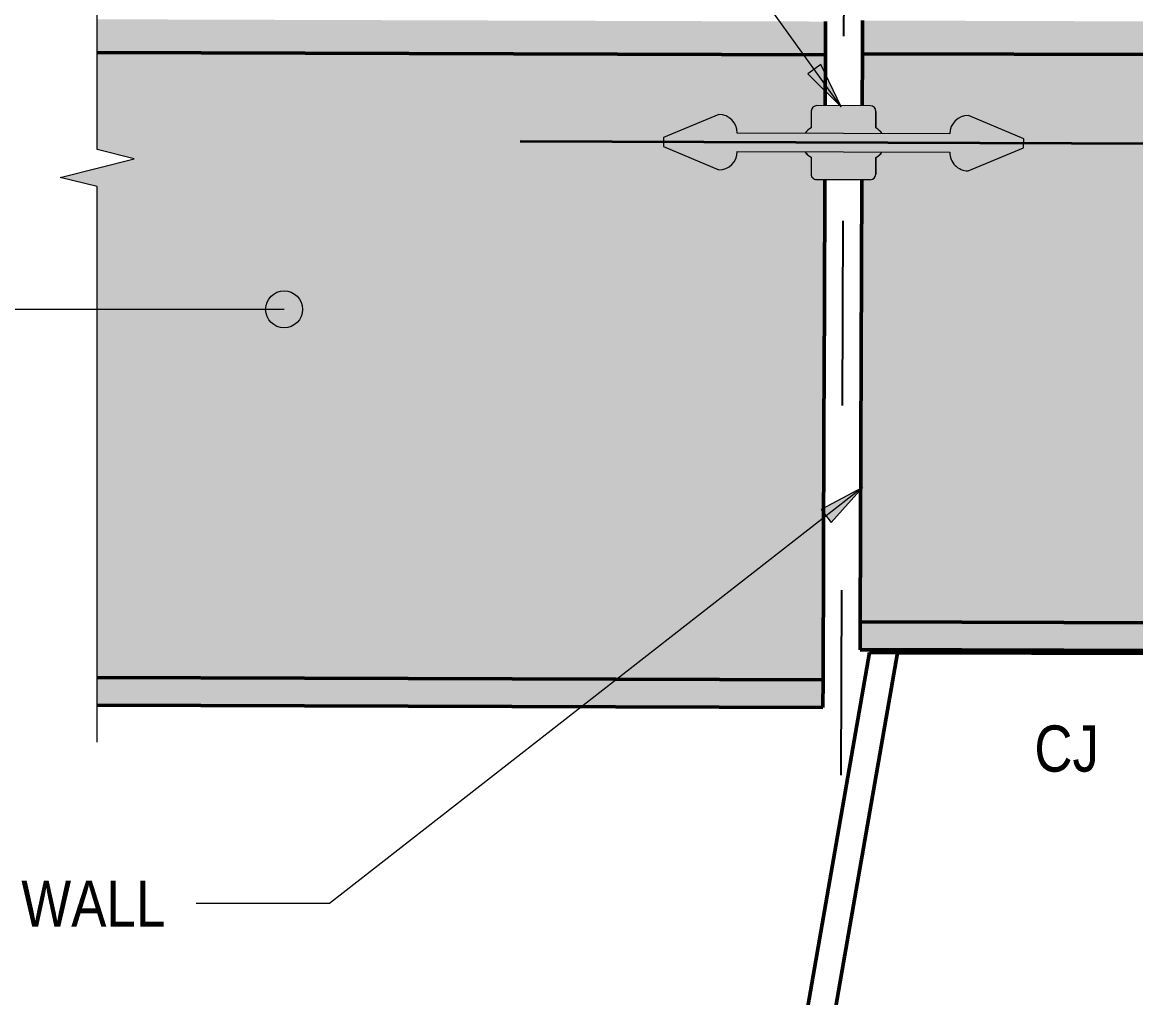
# Model space of a CAD drawing. Header units: metres. Extents: x -1143 to -1130, y 3 to 545.
# Drawn here: x -1136.004 to -1135.402, y 543.687 to 544.215 of the extents above; entities that cross this region are included whole.
import ezdxf

# ---------------------------------------------------------------- set-up
doc = ezdxf.new("R2010")
doc.units = ezdxf.units.M
doc.linetypes.add('JacobsCenter', pattern=[0.015, 0.009, -0.0015, 0.003, -0.0015])
doc.linetypes.add('JacobsDash', pattern=[0.0045, 0.003, -0.0015])
for name, color, linetype, lineweight in [('A-DETL', 7, 'Continuous', 13), ('A-DETL-GENF', 7, 'Continuous', 9), ('A-FLOR', 7, 'Continuous', 50), ('A-FLOR-HDLN', 7, 'JacobsDash', 18), ('A-WALL', 7, 'Continuous', 50), ('G-ANNO-TEXT', 7, 'Continuous', 9)]:
    doc.layers.add(name, color=color, linetype=linetype, lineweight=lineweight)
doc.styles.add('Arial Narrow', font='ARIALN.TTF', dxfattribs={"height": 0.025})

# ---------------------------------------------------------------- blocks, each defined once
blk = doc.blocks.new('North_Wall - North_Wall-6845343-DRG - 2873173 - DETAIL C')
at = {"layer": 'A-WALL'}
for p, q in [((-1136.1548, 543.14578), (-1136.02804, 543.87336)), ((-1136.01283, 543.87331), (-1136.14003, 543.14321)), ((-1136.01283, 543.87331), (-1136.02804, 543.87336)), ((-1135.74028, 543.87248), (-1136.01283, 543.87331))]:
    blk.add_line(p, q, dxfattribs=at)
blk = doc.blocks.new('CS_DET_BreakLine_ViewScale - Std Break-8011210-DRG - 2873173 - DETAIL C')
at = {"layer": 'A-DETL-GENF'}
for p, q in [((-1136.44601, 544.14561), (-1136.44601, 544.44631)), ((-1136.42601, 544.14061), (-1136.44601, 544.14561)), ((-1136.46601, 544.13061), (-1136.42601, 544.14061)), ((-1136.44601, 544.12561), (-1136.46601, 544.13061)), ((-1136.44601, 543.82492), (-1136.44601, 544.12561))]:
    blk.add_line(p, q, dxfattribs=at)

msp = doc.modelspace()

# ---------------------------------------------------------------- hatches: boundary and pattern name
at = {"layer": 'A-DETL-GENF', "true_color": 0x808080}
h = msp.add_hatch(color=8, dxfattribs=at)
h.paths.add_polyline_path([(-1135.54523, 544.12933), (-1135.54445, 544.12943), (-1135.54373, 544.12973), (-1135.54311, 544.1302), (-1135.54263, 544.13082), (-1135.54232, 544.13155), (-1135.54222, 544.13232), (-1135.54219, 544.14132), (-1135.54064, 544.14234), (-1135.53933, 544.14366), (-1135.53892, 544.14431), (-1135.58048, 544.14447), (-1135.58028, 544.14417), (-1135.57895, 544.14268), (-1135.57719, 544.14145), (-1135.57712, 544.13168), (-1135.57682, 544.13095), (-1135.57635, 544.13033), (-1135.57573, 544.12985), (-1135.57501, 544.12955), (-1135.57423, 544.12944), (-1135.55101, 544.12936)])
h.paths.add_polyline_path([(-1135.53882, 544.15431), (-1135.54026, 544.15601), (-1135.54213, 544.15732), (-1135.54219, 544.1671), (-1135.54249, 544.16782), (-1135.54296, 544.16845), (-1135.54358, 544.16893), (-1135.54431, 544.16923), (-1135.54508, 544.16933), (-1135.57486, 544.16934), (-1135.57558, 544.16905), (-1135.57621, 544.16857), (-1135.57669, 544.16795), (-1135.57699, 544.16723), (-1135.57709, 544.16645), (-1135.57713, 544.15745), (-1135.57893, 544.15622), (-1135.58038, 544.15447), (-1135.54013, 544.15432)])
at = {"layer": 'A-DETL-GENF', "true_color": 0xff0000}
msp.add_hatch(color=1, dxfattribs=at).paths.add_polyline_path([(-1135.49221, 544.13414), (-1135.46217, 544.14652), (-1135.46215, 544.15152), (-1135.4921, 544.16414), (-1135.49469, 544.16381), (-1135.49728, 544.16268), (-1135.49918, 544.16123), (-1135.50078, 544.15917), (-1135.50179, 544.15676), (-1135.50214, 544.15417), (-1135.61714, 544.1546), (-1135.61747, 544.15719), (-1135.61846, 544.15961), (-1135.62004, 544.16168), (-1135.6221, 544.16328), (-1135.62451, 544.16429), (-1135.6271, 544.16464), (-1135.65715, 544.15225), (-1135.65716, 544.14725), (-1135.62721, 544.13464), (-1135.62462, 544.13497), (-1135.62201, 544.13611), (-1135.62013, 544.13754), (-1135.61853, 544.13961), (-1135.61752, 544.14202), (-1135.61717, 544.1446), (-1135.50218, 544.14417), (-1135.50184, 544.14158), (-1135.50085, 544.13917), (-1135.49927, 544.13709), (-1135.49721, 544.13549), (-1135.4948, 544.13449)])
at = {"layer": 'A-FLOR', "true_color": 0xc0c0c0}
for points in [[(-1135.56948, 544.19697), (-1135.56941, 544.21494), (-1135.96363, 544.21617), (-1135.96363, 544.1982), (-1135.62201, 544.19713)], [(-1135.2509, 544.19662), (-1135.24975, 544.21458), (-1135.54941, 544.2155), (-1135.54948, 544.19753), (-1135.26704, 544.19667)], [(-1135.57074, 543.85869), (-1135.56973, 544.12943), (-1135.57501, 544.12955), (-1135.57573, 544.12985), (-1135.57635, 544.13033), (-1135.57682, 544.13095), (-1135.57712, 544.13168), (-1135.57722, 544.13245), (-1135.57722, 544.14148), (-1135.57895, 544.14268), (-1135.58048, 544.14447), (-1135.61717, 544.1446), (-1135.61752, 544.14202), (-1135.61853, 544.13961), (-1135.62013, 544.13754), (-1135.62221, 544.13596), (-1135.62462, 544.13497), (-1135.62721, 544.13464), (-1135.65716, 544.14725), (-1135.65715, 544.15225), (-1135.6271, 544.16464), (-1135.62451, 544.16429), (-1135.62201, 544.16321), (-1135.62004, 544.16168), (-1135.61846, 544.15961), (-1135.61747, 544.15719), (-1135.61714, 544.1546), (-1135.58045, 544.15447), (-1135.58037, 544.1546), (-1135.57893, 544.15622), (-1135.57713, 544.15745), (-1135.57699, 544.16723), (-1135.57669, 544.16795), (-1135.57621, 544.16857), (-1135.57558, 544.16905), (-1135.57486, 544.16934), (-1135.57408, 544.16944), (-1135.56958, 544.16944), (-1135.56948, 544.19697), (-1135.96363, 544.1982), (-1135.96363, 544.14561), (-1135.94363, 544.14061), (-1135.98363, 544.13061), (-1135.96363, 544.12561), (-1135.96363, 543.85992), (-1135.62201, 543.85885)], [(-1135.27065, 543.88915), (-1135.2509, 544.19662), (-1135.54948, 544.19753), (-1135.54958, 544.16935), (-1135.54431, 544.16923), (-1135.54358, 544.16893), (-1135.54296, 544.16845), (-1135.54249, 544.16782), (-1135.54219, 544.1671), (-1135.54209, 544.16632), (-1135.54209, 544.1573), (-1135.54026, 544.15601), (-1135.53877, 544.15431), (-1135.50214, 544.15417), (-1135.50179, 544.15676), (-1135.50078, 544.15917), (-1135.49918, 544.16123), (-1135.49711, 544.16282), (-1135.49469, 544.16381), (-1135.4921, 544.16414), (-1135.46215, 544.15152), (-1135.46217, 544.14652), (-1135.49221, 544.13414), (-1135.4948, 544.13449), (-1135.49721, 544.13549), (-1135.49927, 544.13709), (-1135.50085, 544.13917), (-1135.50184, 544.14158), (-1135.50218, 544.14417), (-1135.53892, 544.14431), (-1135.53933, 544.14366), (-1135.54064, 544.14234), (-1135.54219, 544.14132), (-1135.54232, 544.13155), (-1135.54263, 544.13082), (-1135.54311, 544.1302), (-1135.54373, 544.12973), (-1135.54445, 544.12943), (-1135.54523, 544.12933), (-1135.54973, 544.12933), (-1135.55062, 543.89), (-1135.30253, 543.88924)], [(-1135.27255, 543.87415), (-1135.27256, 543.87415), (-1135.27168, 543.88915), (-1135.55062, 543.89), (-1135.55068, 543.875), (-1135.27256, 543.87415)], [(-1135.27162, 543.87404), (-1135.27162, 543.87409), (-1135.27265, 543.87415), (-1135.55068, 543.875), (-1135.55068, 543.87488), (-1135.27256, 543.87404)], [(-1135.5708, 543.84369), (-1135.57074, 543.85869), (-1135.96363, 543.85992), (-1135.96363, 543.84492), (-1135.61067, 543.84382)]]:
    msp.add_hatch(color=9, dxfattribs=at).paths.add_polyline_path(points)
at = {"layer": 'G-ANNO-TEXT'}
for points in [[(-1135.56087, 544.16885), (-1135.57189, 544.19172), (-1135.57904, 544.18657)], [(-1135.54937, 543.96271), (-1135.57179, 543.9508), (-1135.56637, 543.94385)]]:
    msp.add_hatch(color=256, dxfattribs=at).paths.add_polyline_path(points)
h = msp.add_hatch(color=256, dxfattribs=at)
edge = h.paths.add_edge_path()
edge.add_arc((-1135.86241, 544.05916), 0.01, 0, 360)

# ---------------------------------------------------------------- linework, layer by layer
at = {"layer": 'A-DETL', "linetype": 'JacobsCenter', "lineweight": 25}
msp.add_line((-1135.56093, 543.80709), (-1135.55777, 544.65503), dxfattribs=at)
at = {"layer": 'A-DETL', "lineweight": 9}
for p, q in [((-1135.54508, 544.16933), (-1135.57408, 544.16944)), ((-1135.6271, 544.16464), (-1135.65715, 544.15225)), ((-1135.57709, 544.16645), (-1135.57713, 544.15745)), ((-1135.54213, 544.15732), (-1135.54209, 544.16632)), ((-1135.46215, 544.15152), (-1135.4921, 544.16414)), ((-1135.65715, 544.15225), (-1135.65716, 544.14725)), ((-1135.50214, 544.15417), (-1135.61714, 544.1546)), ((-1135.46217, 544.14652), (-1135.46215, 544.15152)), ((-1135.65716, 544.14725), (-1135.62721, 544.13464)), ((-1135.61717, 544.1446), (-1135.50218, 544.14417)), ((-1135.49221, 544.13414), (-1135.46217, 544.14652)), ((-1135.57719, 544.14145), (-1135.57722, 544.13245)), ((-1135.54222, 544.13232), (-1135.54219, 544.14132)), ((-1135.57423, 544.12944), (-1135.54523, 544.12933))]:
    msp.add_line(p, q, dxfattribs=at)
at = {"layer": 'A-DETL', "lineweight": 18}
for p, q in [((-1135.54508, 544.16933), (-1135.57408, 544.16944)), ((-1135.57709, 544.16645), (-1135.57712, 544.15784)), ((-1135.54209, 544.16632), (-1135.54212, 544.15774)), ((-1135.57719, 544.141), (-1135.57722, 544.13245)), ((-1135.54219, 544.14132), (-1135.54222, 544.13232)), ((-1135.54523, 544.12933), (-1135.57423, 544.12944))]:
    msp.add_line(p, q, dxfattribs=at)
at = {"layer": 'A-DETL', "lineweight": 35}
msp.add_line((-1135.38466, 544.14874), (-1135.73465, 544.15004), dxfattribs=at)
at = {"layer": 'A-DETL', "lineweight": 9}
for centre, radius, start, end in [((-1135.57409, 544.16644), 0.003, 89.78653, 179.78653), ((-1135.54509, 544.16633), 0.003, 359.78653, 89.78653), ((-1135.62714, 544.15464), 0.01, 359.78653, 89.78653), ((-1135.49214, 544.15414), 0.01, 89.78653, 179.78653), ((-1135.57297, 544.14944), 0.00903, 117.43391, 145.15375), ((-1135.54635, 544.14934), 0.00903, 33.43885, 62.13915), ((-1135.57297, 544.14944), 0.00903, 145.15375, 146.10559), ((-1135.62717, 544.14464), 0.01, 269.78653, 359.78653), ((-1135.57297, 544.14944), 0.00903, 213.49015, 214.80557), ((-1135.57297, 544.14944), 0.00903, 214.80557, 242.13915), ((-1135.54635, 544.14934), 0.00903, 321.01684, 325.90865), ((-1135.49218, 544.14414), 0.01, 179.78653, 269.78653), ((-1135.54635, 544.14934), 0.00903, 297.43391, 321.01684), ((-1135.57422, 544.13244), 0.003, 179.78653, 269.78653), ((-1135.54522, 544.13233), 0.003, 269.78653, 359.78653)]:
    msp.add_arc(centre, radius, start, end, dxfattribs=at)
at = {"layer": 'A-DETL', "lineweight": 18}
for centre, radius, start, end in [((-1135.57409, 544.16644), 0.003, 89.78653, 179.78653), ((-1135.54509, 544.16633), 0.003, 359.78653, 89.78653), ((-1135.57297, 544.14944), 0.00903, 117.43391, 146.1696), ((-1135.54635, 544.14934), 0.00903, 33.40346, 62.13915), ((-1135.57297, 544.14944), 0.00903, 213.40346, 242.13915), ((-1135.54635, 544.14934), 0.00903, 297.43391, 326.1696), ((-1135.57422, 544.13244), 0.003, 179.78653, 269.78653), ((-1135.54522, 544.13233), 0.003, 269.78653, 359.78653)]:
    msp.add_arc(centre, radius, start, end, dxfattribs=at)
at = {"layer": 'A-FLOR'}
for p, q in [((-1135.56941, 544.21494), (-1135.56948, 544.19697)), ((-1135.54948, 544.19753), (-1135.54941, 544.2155)), ((-1135.56948, 544.19697), (-1135.96363, 544.1982)), ((-1135.56948, 544.19697), (-1135.56958, 544.16942)), ((-1135.54948, 544.19753), (-1135.54958, 544.16935)), ((-1135.2509, 544.19662), (-1135.54948, 544.19753)), ((-1135.54973, 544.12935), (-1135.55062, 543.89)), ((-1135.55068, 543.875), (-1135.55062, 543.89)), ((-1135.55062, 543.89), (-1135.27161, 543.88915)), ((-1135.55068, 543.875), (-1135.55068, 543.87488)), ((-1135.27259, 543.87415), (-1135.55068, 543.875)), ((-1135.40152, 543.87442), (-1135.55068, 543.87488)), ((-1135.57074, 543.85869), (-1135.96363, 543.85992)), ((-1135.57074, 543.85869), (-1135.5708, 543.84369)), ((-1135.5708, 543.84369), (-1135.96363, 543.84492))]:
    msp.add_line(p, q, dxfattribs=at)
at = {"layer": 'A-FLOR', "flags": 128}
msp.add_lwpolyline([(-1135.56973, 544.12931), (-1135.56998, 544.06166), (-1135.57024, 543.994), (-1135.57049, 543.92635), (-1135.57074, 543.85869)], dxfattribs=at)
at = {"layer": 'A-FLOR-HDLN'}
msp.add_line((-1135.56973, 544.12936), (-1135.56973, 544.12943), dxfattribs=at)
at = {"layer": 'G-ANNO-TEXT'}
for p, q in [((-1135.56087, 544.16885), (-1135.84542, 544.5646)), ((-1135.57189, 544.19172), (-1135.57904, 544.18657)), ((-1135.57904, 544.18657), (-1135.56087, 544.16885)), ((-1135.56087, 544.16885), (-1135.57189, 544.19172)), ((-1135.86241, 544.05916), (-1136.04752, 544.05916)), ((-1135.54937, 543.96271), (-1135.83785, 543.73749)), ((-1135.54937, 543.96271), (-1135.57179, 543.9508)), ((-1135.56637, 543.94385), (-1135.54937, 543.96271)), ((-1135.57179, 543.9508), (-1135.56637, 543.94385)), ((-1135.90932, 543.73749), (-1135.90995, 543.73749)), ((-1135.83785, 543.73749), (-1135.90932, 543.73749))]:
    msp.add_line(p, q, dxfattribs=at)
msp.add_circle((-1135.86241, 544.05916), 0.01, dxfattribs=at)

# ---------------------------------------------------------------- block references
at = {"layer": 'A-DETL-GENF'}
msp.add_blockref('CS_DET_BreakLine_ViewScale - Std Break-8011210-DRG - 2873173 - DETAIL C', (0.48238, 0), dxfattribs=at)
at = {"layer": 'A-WALL'}
msp.add_blockref('North_Wall - North_Wall-6845343-DRG - 2873173 - DETAIL C', (0.48238, 0), dxfattribs=at)

# ---------------------------------------------------------------- texts
at = {"layer": 'G-ANNO-TEXT', "insert": (-1136.50902, 543.74999), "char_height": 0.025, "attachment_point": 1, "style": 'Arial Narrow', "bg_fill": 3, "box_fill_scale": 1, "bg_fill_color": 256, "bg_fill_transparency": 0}
msp.add_mtext('TO ALIGN WITH EDGE OF UPSTAND WALL', dxfattribs=at)

# ---------------------------------------------------------------- next in the draw order: texts
at = {"layer": 'G-ANNO-TEXT', "insert": (-1135.4564, 543.83392), "char_height": 0.025, "attachment_point": 1, "style": 'Arial Narrow', "bg_fill": 3, "box_fill_scale": 1, "bg_fill_color": 256, "bg_fill_true_color": 13158600, "bg_fill_transparency": 0}
msp.add_mtext('CJ', dxfattribs=at)

doc.saveas('drawing.dxf')
